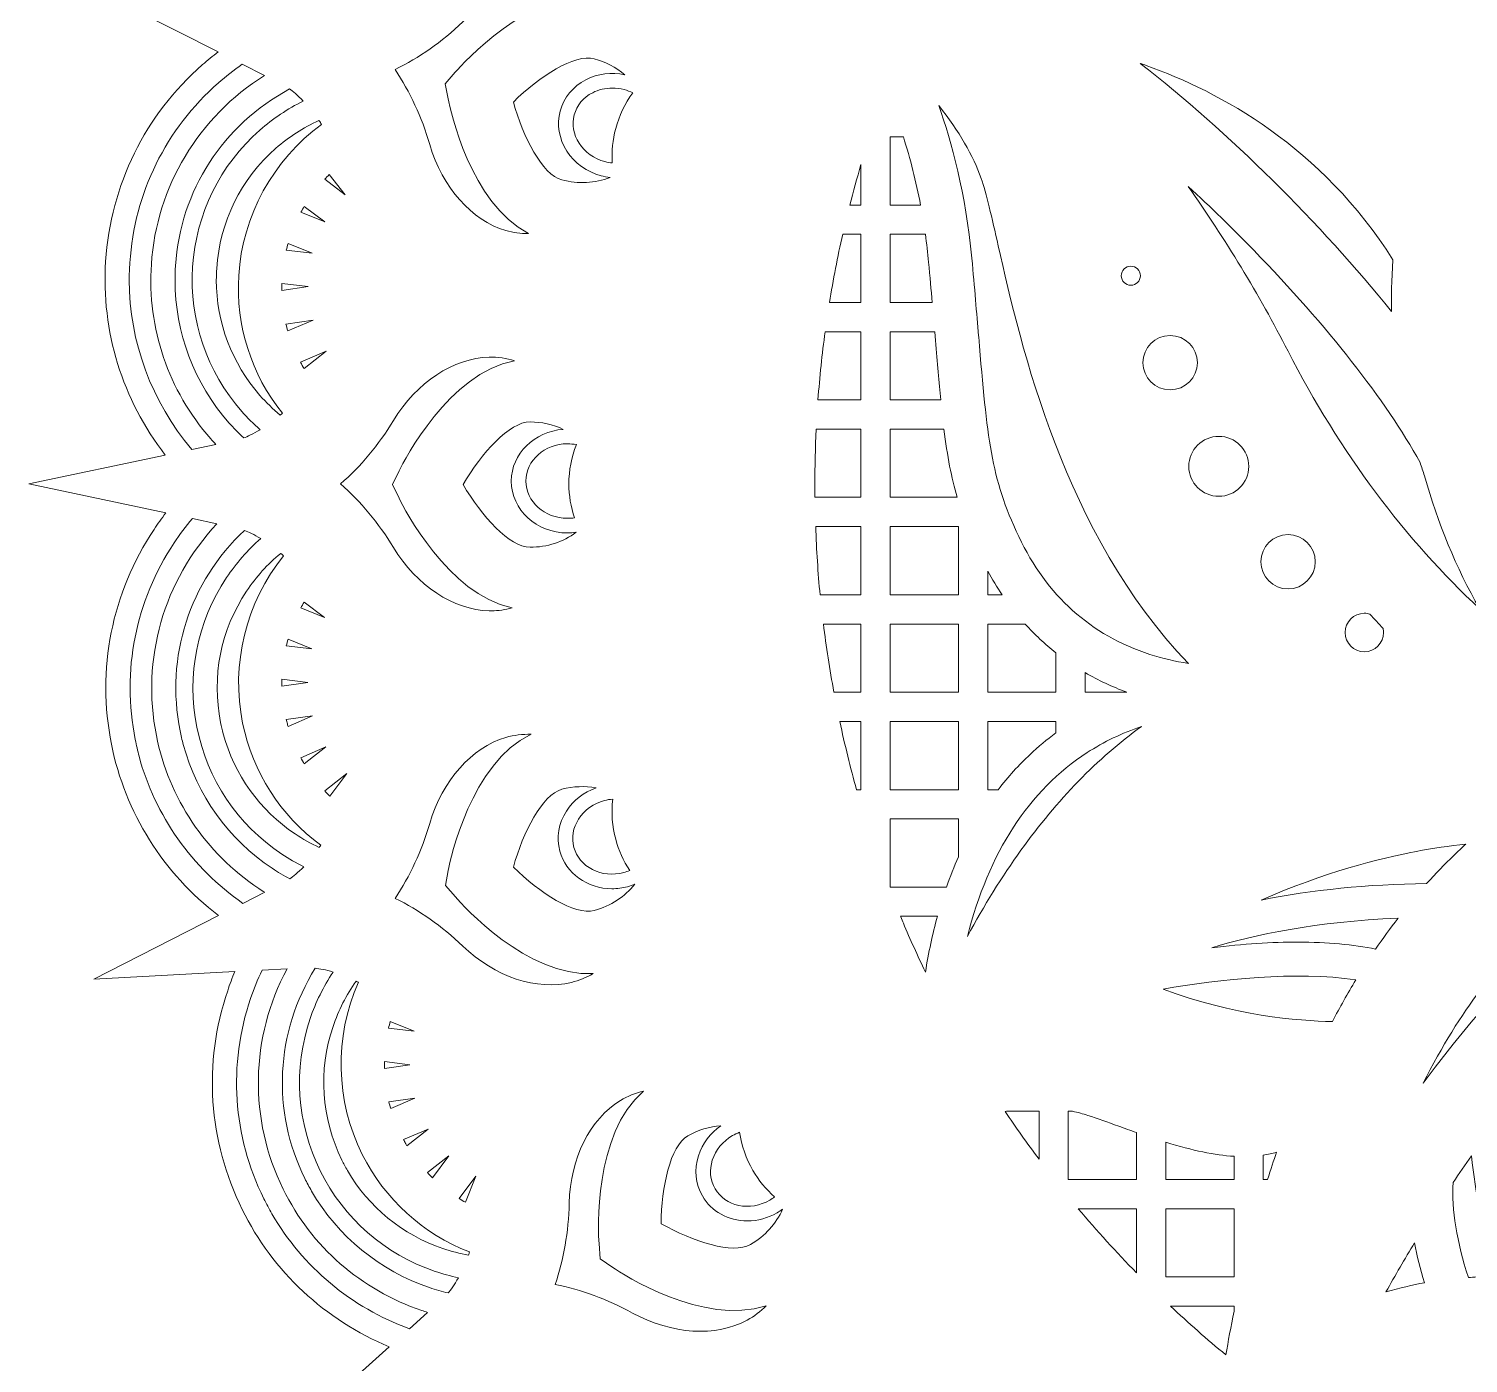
# Model space of a CAD drawing. Header units: millimetres. Extents: x 146 to 1170, y -927 to -143.
# Drawn here: x 579.5 to 722.9, y -823.7 to -690.8 of the extents above; entities that cross this region are included whole.
import ezdxf

# ---------------------------------------------------------------- set-up
doc = ezdxf.new("R2010")
doc.units = ezdxf.units.MM
doc.header["$MEASUREMENT"] = 0
doc.layers.add('Layer 1', color=7, linetype='Continuous')

msp = doc.modelspace()

# ---------------------------------------------------------------- linework, layer by layer
at = {"layer": 'Layer 1', "lineweight": 0}
for points in [[(672.11, -747.15), (665.31, -747.15), (665.31, -740.35), (672.11, -740.35), (672.11, -747.15)], [(665.31, -756.85), (665.31, -750.06), (672.11, -750.06), (672.11, -756.85), (665.31, -756.85)], [(672.11, -759.76), (672.11, -766.56), (665.31, -766.56), (665.31, -759.76), (672.11, -759.76)], [(699.54, -808.29), (699.54, -815.08), (692.74, -815.08), (692.74, -808.29), (699.54, -808.29)]]:
    msp.add_lwpolyline(points, dxfattribs=at)
for points, knots in [([(941.37, -778.97), (942.15, -778.41), (942.88, -777.83), (943.56, -777.23), (949.28, -772.21), (952.7, -765.25), (953.19, -757.65), (953.63, -750.92), (951.66, -744.26), (947.64, -738.84), (947.64, -738.84), (960.55, -736.11), (960.55, -736.11), (960.55, -736.11), (946.72, -733.18), (946.72, -733.18), (947.32, -732.45), (947.88, -731.7), (948.38, -730.95), (952.6, -724.62), (954.11, -717.01), (952.62, -709.54), (951.29, -702.91), (947.64, -696.97), (942.33, -692.77), (942.33, -692.77), (954.05, -686.81), (954.05, -686.81), (954.05, -686.81), (940.05, -687.55), (940.05, -687.55), (940.43, -686.7), (940.77, -685.84), (941.05, -685), (943.5, -677.79), (942.98, -670.05), (939.61, -663.22), (936.6, -657.13), (931.51, -652.33), (925.24, -649.66), (925.24, -649.66), (935.02, -640.86), (935.02, -640.86), (935.02, -640.86), (921.78, -645.18), (921.78, -645.18), (921.93, -644.27), (922.03, -643.37), (922.09, -642.51), (922.58, -634.91), (920.08, -627.57), (915.05, -621.85), (910.54, -616.72), (904.35, -613.39), (897.57, -612.45), (897.57, -612.45), (904.75, -601.41), (904.75, -601.41), (904.75, -601.41), (893.16, -608.95), (893.16, -608.95), (893.06, -608.06), (892.93, -607.2), (892.77, -606.38), (891.28, -598.91), (886.96, -592.47), (880.62, -588.24), (874.91, -584.43), (868.03, -582.82), (861.2, -583.7), (861.2, -583.7), (865.3, -571.13), (865.3, -571.13), (865.3, -571.13), (856.1, -581.36), (856.1, -581.36), (855.79, -580.56), (855.45, -579.79), (855.1, -579.07), (851.72, -572.24), (845.89, -567.13), (838.67, -564.69), (832.13, -562.47), (825.04, -562.72), (818.65, -565.36), (818.65, -565.36), (819.35, -552.1), (819.35, -552.1), (819.35, -552.1), (813.15, -564.31), (813.15, -564.31), (812.66, -563.64), (812.15, -563.01), (811.64, -562.43), (806.61, -556.71), (799.66, -553.29), (792.05, -552.8), (785.13, -552.35), (778.32, -554.44), (772.81, -558.68), (772.81, -558.68), (770.05, -545.61), (770.05, -545.61), (770.05, -545.61), (767.22, -558.97), (767.22, -558.97), (766.61, -558.48), (765.98, -558.03), (765.36, -557.61), (759.02, -553.39), (751.42, -551.88), (743.95, -553.37), (737.12, -554.74), (731.06, -558.54), (726.84, -564.1), (726.84, -564.1), (720.74, -552.1), (720.74, -552.1), (720.74, -552.1), (721.47, -565.72), (721.47, -565.72), (720.78, -565.43), (720.09, -565.17), (719.41, -564.94), (712.19, -562.5), (704.46, -563.01), (697.63, -566.39), (691.37, -569.48), (686.49, -574.74), (683.86, -581.22), (683.86, -581.22), (674.8, -571.14), (674.8, -571.14), (674.8, -571.14), (679.03, -584.12), (679.03, -584.12), (678.33, -584.02), (677.62, -583.95), (676.92, -583.9), (669.32, -583.41), (661.98, -585.91), (656.26, -590.94), (651, -595.56), (647.65, -601.91), (646.8, -608.86), (646.8, -608.86), (635.34, -601.41), (635.34, -601.41), (635.34, -601.41), (642.81, -612.89), (642.81, -612.89), (642.14, -612.98), (641.46, -613.09), (640.79, -613.22), (633.32, -614.71), (626.88, -619.03), (622.65, -625.37), (618.77, -631.18), (617.18, -638.19), (618.15, -645.12), (618.15, -645.12), (605.07, -640.86), (605.07, -640.86), (605.07, -640.86), (615.31, -650.06), (615.31, -650.06), (614.68, -650.32), (614.07, -650.6), (613.47, -650.89), (606.65, -654.27), (601.54, -660.1), (599.1, -667.32), (596.86, -673.93), (597.13, -681.1), (599.85, -687.54), (599.85, -687.54), (586.04, -686.81), (586.04, -686.81), (586.04, -686.81), (598.39, -693.08), (598.39, -693.08), (597.85, -693.49), (597.34, -693.91), (596.84, -694.35), (591.12, -699.38), (587.7, -706.33), (587.2, -713.94), (586.75, -720.89), (588.86, -727.72), (593.14, -733.23), (593.14, -733.23), (579.55, -736.11), (579.55, -736.11), (579.55, -736.11), (593.19, -739), (593.19, -739), (592.78, -739.53), (592.39, -740.08), (592.02, -740.63), (587.8, -746.97), (586.29, -754.57), (587.78, -762.04), (589.14, -768.85), (592.92, -774.89), (598.45, -779.1), (598.45, -779.1), (586.04, -785.42), (586.04, -785.42), (586.04, -785.42), (600.07, -784.67), (600.07, -784.67), (599.8, -785.3), (599.56, -785.94), (599.35, -786.58), (596.9, -793.8), (597.42, -801.53), (600.79, -808.36), (603.85, -814.55), (609.04, -819.39), (615.44, -822.04), (615.44, -822.04), (605.07, -831.36), (605.07, -831.36), (605.07, -831.36), (618.52, -826.98), (618.52, -826.98), (618.43, -827.68), (618.36, -828.38), (618.31, -829.07), (617.82, -836.67), (620.32, -844.01), (625.35, -849.73), (629.88, -854.89), (636.11, -858.22), (642.94, -859.15), (642.94, -859.15), (635.34, -870.81), (635.34, -870.81), (635.34, -870.81), (647.28, -863.05), (647.28, -863.05), (647.37, -863.78), (647.49, -864.5), (647.63, -865.2), (649.12, -872.67), (653.44, -879.12), (659.77, -883.34), (665.46, -887.13), (672.3, -888.75), (679.09, -887.9), (679.09, -887.9), (674.8, -901.09), (674.8, -901.09), (674.8, -901.09), (684.37, -890.43), (684.37, -890.43), (684.66, -891.16), (684.97, -891.85), (685.3, -892.52), (688.68, -899.35), (694.51, -904.45), (701.73, -906.89), (708.16, -909.07), (715.16, -908.87), (721.48, -906.33), (721.48, -906.33), (720.74, -920.12), (720.74, -920.12), (720.74, -920.12), (727.26, -907.3), (727.26, -907.3), (727.75, -907.95), (728.25, -908.58), (728.76, -909.15), (733.79, -914.87), (740.74, -918.3), (748.34, -918.79), (755.09, -919.22), (761.78, -917.24), (767.21, -913.19), (767.21, -913.19), (770.05, -926.61), (770.05, -926.61), (770.05, -926.61), (773.03, -912.5), (773.03, -912.5), (773.7, -913.03), (774.37, -913.52), (775.04, -913.97), (781.38, -918.19), (788.98, -919.7), (796.45, -918.21), (803.06, -916.89), (808.98, -913.26), (813.18, -907.97), (813.18, -907.97), (819.35, -920.12), (819.35, -920.12), (819.35, -920.12), (818.58, -905.7), (818.58, -905.7), (819.4, -906.06), (820.2, -906.38), (820.99, -906.64), (828.2, -909.09), (835.94, -908.57), (842.77, -905.2), (848.79, -902.22), (853.56, -897.2), (856.25, -891.02), (856.25, -891.02), (865.3, -901.09), (865.3, -901.09), (865.3, -901.09), (860.83, -887.38), (860.83, -887.38), (861.73, -887.52), (862.62, -887.62), (863.48, -887.68), (871.08, -888.17), (878.42, -885.67), (884.14, -880.64), (889.18, -876.22), (892.49, -870.14), (893.49, -863.49), (893.49, -863.49), (904.75, -870.81), (904.75, -870.81), (904.75, -870.81), (896.91, -858.76), (896.91, -858.76), (897.84, -858.67), (898.75, -858.53), (899.61, -858.36), (907.08, -856.87), (913.52, -852.55), (917.75, -846.22), (921.47, -840.63), (923.1, -833.91), (922.35, -827.23), (922.35, -827.23), (935.03, -831.36), (935.03, -831.36), (935.03, -831.36), (924.38, -821.79), (924.38, -821.79), (925.27, -821.46), (926.12, -821.09), (926.92, -820.69), (933.75, -817.31), (938.86, -811.48), (941.3, -804.26), (943.46, -797.9), (943.28, -790.97), (940.82, -784.71), (940.82, -784.71), (954.05, -785.42), (954.05, -785.42), (954.05, -785.42), (941.37, -778.97), (941.37, -778.97)], [0, 0, 0, 0, 1, 1, 1, 2, 2, 2, 3, 3, 3, 4, 4, 4, 5, 5, 5, 6, 6, 6, 7, 7, 7, 8, 8, 8, 9, 9, 9, 10, 10, 10, 11, 11, 11, 12, 12, 12, 13, 13, 13, 14, 14, 14, 15, 15, 15, 16, 16, 16, 17, 17, 17, 18, 18, 18, 19, 19, 19, 20, 20, 20, 21, 21, 21, 22, 22, 22, 23, 23, 23, 24, 24, 24, 25, 25, 25, 26, 26, 26, 27, 27, 27, 28, 28, 28, 29, 29, 29, 30, 30, 30, 31, 31, 31, 32, 32, 32, 33, 33, 33, 34, 34, 34, 35, 35, 35, 36, 36, 36, 37, 37, 37, 38, 38, 38, 39, 39, 39, 40, 40, 40, 41, 41, 41, 42, 42, 42, 43, 43, 43, 44, 44, 44, 45, 45, 45, 46, 46, 46, 47, 47, 47, 48, 48, 48, 49, 49, 49, 50, 50, 50, 51, 51, 51, 52, 52, 52, 53, 53, 53, 54, 54, 54, 55, 55, 55, 56, 56, 56, 57, 57, 57, 58, 58, 58, 59, 59, 59, 60, 60, 60, 61, 61, 61, 62, 62, 62, 63, 63, 63, 64, 64, 64, 65, 65, 65, 66, 66, 66, 67, 67, 67, 68, 68, 68, 69, 69, 69, 70, 70, 70, 71, 71, 71, 72, 72, 72, 73, 73, 73, 74, 74, 74, 75, 75, 75, 76, 76, 76, 77, 77, 77, 78, 78, 78, 79, 79, 79, 80, 80, 80, 81, 81, 81, 82, 82, 82, 83, 83, 83, 84, 84, 84, 85, 85, 85, 86, 86, 86, 87, 87, 87, 88, 88, 88, 89, 89, 89, 90, 90, 90, 91, 91, 91, 92, 92, 92, 93, 93, 93, 94, 94, 94, 95, 95, 95, 96, 96, 96, 97, 97, 97, 98, 98, 98, 99, 99, 99, 100, 100, 100, 101, 101, 101, 102, 102, 102, 103, 103, 103, 104, 104, 104, 105, 105, 105, 106, 106, 106, 107, 107, 107, 108, 108, 108, 109, 109, 109, 110, 110, 110, 111, 111, 111, 112, 112, 112, 113, 113, 113, 114, 114, 114, 115, 115, 115, 116, 116, 116, 117, 117, 117, 118, 118, 118, 119, 119, 119, 120, 120, 120, 120]), ([(633.58, -686.47), (634.42, -686.68), (635.22, -687.02), (635.97, -687.49), (629.31, -686.97), (622.77, -694.23), (622.01, -695.11), (622.01, -695.11), (621.01, -696.25), (621.01, -696.25), (621.01, -696.25), (621.3, -697.75), (621.3, -697.75), (621.52, -698.85), (623.5, -708.16), (629.31, -711.18), (629.31, -711.18), (629.28, -711.18), (629.28, -711.18), (628.52, -711.18), (627.77, -711.08), (627.04, -710.87), (623.63, -709.87), (620.73, -706.59), (619.47, -702.31), (618.66, -699.56), (617.5, -697.04), (616.02, -694.84), (618.41, -693.67), (620.67, -692.08), (622.75, -690.1), (625.98, -687.01), (630.13, -685.62), (633.58, -686.47)], [0, 0, 0, 0, 1, 1, 1, 2, 2, 2, 3, 3, 3, 4, 4, 4, 5, 5, 5, 6, 6, 6, 7, 7, 7, 8, 8, 8, 9, 9, 9, 10, 10, 10, 11, 11, 11, 11]), ([(635.02, -695.85), (633.73, -696.52), (632.82, -697.63), (632.46, -698.97), (632.1, -700.32), (632.33, -701.73), (633.12, -702.96), (633.89, -704.16), (635.1, -705.03), (636.53, -705.41), (636.82, -705.49), (637.12, -705.55), (637.42, -705.58), (635.94, -706.17), (634.25, -706.26), (632.62, -705.82), (630.64, -705.29), (628.78, -701.57), (627.79, -698.07), (630.39, -695.53), (633.87, -693.24), (635.85, -693.77), (636.98, -694.07), (638.02, -694.62), (638.88, -695.36), (637.55, -695.07), (636.19, -695.25), (635.02, -695.85)], [0, 0, 0, 0, 1, 1, 1, 2, 2, 2, 3, 3, 3, 4, 4, 4, 5, 5, 5, 6, 6, 6, 7, 7, 7, 8, 8, 8, 9, 9, 9, 9]), ([(589.55, -715.79), (589.55, -715.23), (589.57, -714.65), (589.61, -714.09), (590.06, -707.13), (593.19, -700.76), (598.43, -696.16), (599.15, -695.52), (599.95, -694.9), (600.8, -694.31), (600.8, -694.31), (603.01, -695.44), (603.01, -695.44), (596.45, -699.53), (592.25, -706.53), (591.75, -714.23), (591.33, -720.62), (593.43, -726.79), (597.66, -731.6), (597.82, -731.78), (597.99, -731.97), (598.18, -732.17), (598.18, -732.17), (595.79, -732.67), (595.79, -732.67), (591.77, -727.94), (589.55, -721.96), (589.55, -715.79)], [0, 0, 0, 0, 1, 1, 1, 2, 2, 2, 3, 3, 3, 4, 4, 4, 5, 5, 5, 6, 6, 6, 7, 7, 7, 8, 8, 8, 9, 9, 9, 9]), ([(690.2, -694.22), (690.4, -694.29), (690.6, -694.36), (690.8, -694.43), (698.1, -697.04), (708.27, -702.52), (715.36, -713.78), (715.24, -715.85), (715.19, -717.55), (715.22, -718.94), (708.19, -710.17), (698.97, -701.06), (690.2, -694.22)], [0, 0, 0, 0, 1, 1, 1, 2, 2, 2, 3, 3, 3, 4, 4, 4, 4]), ([(606.88, -697.98), (605.31, -698.75), (603.86, -699.72), (602.56, -700.86), (598.58, -704.36), (596.2, -709.2), (595.86, -714.5), (595.51, -719.79), (597.25, -724.9), (600.75, -728.88), (601.3, -729.51), (601.92, -730.12), (602.59, -730.71), (601.88, -731.14), (601.3, -731.39), (600.95, -731.53), (600.42, -731.03), (599.92, -730.52), (599.47, -730.01), (596.01, -726.07), (594.11, -721.03), (594.11, -715.81), (594.11, -715.34), (594.12, -714.86), (594.15, -714.39), (594.64, -706.9), (598.88, -700.33), (605.51, -696.77), (605.82, -696.99), (606.31, -697.39), (606.88, -697.98)], [0, 0, 0, 0, 1, 1, 1, 2, 2, 2, 3, 3, 3, 4, 4, 4, 5, 5, 5, 6, 6, 6, 7, 7, 7, 8, 8, 8, 9, 9, 9, 10, 10, 10, 10]), ([(637.98, -700.72), (637.68, -701.84), (637.57, -702.98), (637.64, -704.14), (637.38, -704.12), (637.14, -704.07), (636.91, -704.01), (635.82, -703.72), (634.91, -703.07), (634.34, -702.17), (633.78, -701.3), (633.61, -700.3), (633.86, -699.35), (634.12, -698.4), (634.76, -697.62), (635.69, -697.14), (636.28, -696.84), (636.95, -696.68), (637.64, -696.68), (638.03, -696.68), (638.44, -696.73), (638.83, -696.84), (639.13, -696.92), (639.42, -697.02), (639.69, -697.16), (638.9, -698.24), (638.33, -699.44), (637.98, -700.72)], [0, 0, 0, 0, 1, 1, 1, 2, 2, 2, 3, 3, 3, 4, 4, 4, 5, 5, 5, 6, 6, 6, 7, 7, 7, 8, 8, 8, 9, 9, 9, 9]), ([(695, -753.98), (693.69, -753.78), (692.4, -753.48), (691.17, -753.08), (685.28, -751.17), (680.89, -747.22), (678.11, -741.35), (675.3, -735.41), (674.98, -731.61), (674.12, -721.45), (674.12, -721.45), (674.11, -721.36), (674.11, -721.36), (673.92, -719.12), (673.71, -716.57), (673.44, -713.63), (672.84, -707.2), (671.41, -701.99), (670.15, -698.43), (672.16, -700.98), (673.58, -703.42), (674.37, -705.68), (674.87, -707.13), (675.43, -709.57), (676.07, -712.39), (678.35, -722.43), (682.56, -741), (695, -753.98)], [0, 0, 0, 0, 1, 1, 1, 2, 2, 2, 3, 3, 3, 4, 4, 4, 5, 5, 5, 6, 6, 6, 7, 7, 7, 8, 8, 8, 9, 9, 9, 9]), ([(600.45, -715.36), (600.15, -720.33), (601.69, -725.19), (604.8, -729.07), (604.73, -729.13), (604.66, -729.19), (604.59, -729.25), (603.86, -728.65), (603.18, -727.99), (602.56, -727.29), (599.76, -724.1), (598.22, -720.02), (598.22, -715.8), (598.22, -715.42), (598.24, -715.04), (598.26, -714.65), (598.56, -710), (600.65, -705.75), (604.15, -702.67), (605.43, -701.55), (606.88, -700.62), (608.44, -699.9), (608.54, -700.04), (608.62, -700.17), (608.7, -700.3), (603.88, -703.82), (600.8, -709.43), (600.45, -715.36)], [0, 0, 0, 0, 1, 1, 1, 2, 2, 2, 3, 3, 3, 4, 4, 4, 5, 5, 5, 6, 6, 6, 7, 7, 7, 8, 8, 8, 9, 9, 9, 9]), ([(665.31, -708.33), (665.31, -708.33), (665.31, -701.54), (665.31, -701.54), (665.31, -701.54), (666.62, -701.54), (666.62, -701.54), (667.31, -703.72), (667.89, -706), (668.33, -708.33), (668.33, -708.33), (665.31, -708.33), (665.31, -708.33)], [0, 0, 0, 0, 1, 1, 1, 2, 2, 2, 3, 3, 3, 4, 4, 4, 4]), ([(661.29, -708.33), (661.63, -707.01), (662, -705.65), (662.4, -704.29), (662.4, -704.29), (662.4, -708.33), (662.4, -708.33), (662.4, -708.33), (661.29, -708.33), (661.29, -708.33)], [0, 0, 0, 0, 1, 1, 1, 2, 2, 2, 3, 3, 3, 3]), ([(609.01, -705.77), (609.16, -705.61), (609.31, -705.45), (609.47, -705.3), (609.47, -705.3), (611.05, -707.3), (611.05, -707.3), (611.05, -707.3), (609.01, -705.77), (609.01, -705.77)], [0, 0, 0, 0, 1, 1, 1, 2, 2, 2, 3, 3, 3, 3]), ([(724, -748.54), (716.65, -741.75), (710.07, -732.92), (704.92, -722.88), (702.05, -717.29), (698.64, -711.67), (694.99, -706.49), (697.2, -708.52), (699.38, -710.65), (701.5, -712.83), (708.88, -720.43), (714.61, -727.73), (718.06, -733.96), (718.21, -734.41), (718.36, -734.86), (718.51, -735.3), (719.81, -740.01), (721.65, -744.46), (724, -748.54)], [0, 0, 0, 0, 1, 1, 1, 2, 2, 2, 3, 3, 3, 4, 4, 4, 5, 5, 5, 6, 6, 6, 6]), ([(606.64, -709.04), (606.75, -708.84), (606.86, -708.65), (606.98, -708.46), (606.98, -708.46), (609.03, -710), (609.03, -710), (609.03, -710), (606.64, -709.04), (606.64, -709.04)], [0, 0, 0, 0, 1, 1, 1, 2, 2, 2, 3, 3, 3, 3]), ([(607.77, -713.12), (607.77, -713.12), (605.18, -712.81), (605.18, -712.81), (605.24, -712.59), (605.3, -712.37), (605.36, -712.15), (605.36, -712.15), (607.77, -713.12), (607.77, -713.12)], [0, 0, 0, 0, 1, 1, 1, 2, 2, 2, 3, 3, 3, 3]), ([(659.26, -718.04), (659.63, -715.78), (660.07, -713.5), (660.58, -711.24), (660.58, -711.24), (662.4, -711.24), (662.4, -711.24), (662.4, -711.24), (662.4, -718.04), (662.4, -718.04), (662.4, -718.04), (659.26, -718.04), (659.26, -718.04)], [0, 0, 0, 0, 1, 1, 1, 2, 2, 2, 3, 3, 3, 4, 4, 4, 4]), ([(668.81, -711.24), (668.94, -712.17), (669.05, -713.1), (669.13, -714.03), (669.27, -715.46), (669.38, -716.79), (669.49, -718.04), (669.49, -718.04), (665.31, -718.04), (665.31, -718.04), (665.31, -718.04), (665.31, -711.24), (665.31, -711.24), (665.31, -711.24), (668.81, -711.24), (668.81, -711.24)], [0, 0, 0, 0, 1, 1, 1, 2, 2, 2, 3, 3, 3, 4, 4, 4, 5, 5, 5, 5]), ([(690.22, -715.37), (690.22, -715.89), (689.8, -716.32), (689.27, -716.32), (688.74, -716.32), (688.32, -715.89), (688.32, -715.37), (688.32, -714.84), (688.74, -714.42), (689.27, -714.42), (689.8, -714.42), (690.22, -714.84), (690.22, -715.37)], [0, 0, 0, 0, 1, 1, 1, 2, 2, 2, 3, 3, 3, 4, 4, 4, 4]), ([(604.73, -716.84), (604.73, -716.75), (604.73, -716.66), (604.73, -716.57), (604.73, -716.43), (604.73, -716.28), (604.74, -716.14), (604.74, -716.14), (607.37, -716.46), (607.37, -716.46), (607.37, -716.46), (604.73, -716.84), (604.73, -716.84)], [0, 0, 0, 0, 1, 1, 1, 2, 2, 2, 3, 3, 3, 4, 4, 4, 4]), ([(607.85, -719.79), (607.85, -719.79), (605.33, -720.87), (605.33, -720.87), (605.27, -720.64), (605.21, -720.41), (605.15, -720.18), (605.15, -720.18), (607.85, -719.79), (607.85, -719.79)], [0, 0, 0, 0, 1, 1, 1, 2, 2, 2, 3, 3, 3, 3]), ([(658.12, -727.74), (658.29, -725.45), (658.53, -723.16), (658.83, -720.95), (658.83, -720.95), (662.4, -720.95), (662.4, -720.95), (662.4, -720.95), (662.4, -727.74), (662.4, -727.74), (662.4, -727.74), (658.12, -727.74), (658.12, -727.74)], [0, 0, 0, 0, 1, 1, 1, 2, 2, 2, 3, 3, 3, 4, 4, 4, 4]), ([(665.31, -727.74), (665.31, -727.74), (665.31, -720.95), (665.31, -720.95), (665.31, -720.95), (669.74, -720.95), (669.74, -720.95), (669.74, -720.95), (669.82, -721.81), (669.82, -721.81), (670.01, -724.05), (670.17, -725.99), (670.34, -727.74), (670.34, -727.74), (665.31, -727.74), (665.31, -727.74)], [0, 0, 0, 0, 1, 1, 1, 2, 2, 2, 3, 3, 3, 4, 4, 4, 5, 5, 5, 5]), ([(693.18, -721.32), (694.67, -721.32), (695.89, -722.54), (695.89, -724.03), (695.89, -725.52), (694.67, -726.74), (693.18, -726.74), (691.69, -726.74), (690.47, -725.52), (690.47, -724.03), (690.47, -722.54), (691.69, -721.32), (693.18, -721.32)], [0, 0, 0, 0, 1, 1, 1, 2, 2, 2, 3, 3, 3, 4, 4, 4, 4]), ([(606.96, -724.62), (606.83, -724.41), (606.71, -724.2), (606.6, -723.98), (606.6, -723.98), (609.17, -722.89), (609.17, -722.89), (609.17, -722.89), (606.96, -724.62), (606.96, -724.62)], [0, 0, 0, 0, 1, 1, 1, 2, 2, 2, 3, 3, 3, 3]), ([(610.59, -736.11), (612.59, -734.37), (614.36, -732.24), (615.85, -729.79), (618.18, -725.98), (621.83, -723.56), (625.38, -723.48), (626.24, -723.47), (627.09, -723.58), (627.92, -723.84), (621.37, -725.06), (616.93, -733.77), (616.43, -734.8), (616.43, -734.8), (615.76, -736.17), (615.76, -736.17), (615.76, -736.17), (616.43, -737.54), (616.43, -737.54), (616.92, -738.56), (621.25, -747.06), (627.67, -748.46), (626.98, -748.64), (626.29, -748.74), (625.61, -748.74), (625.57, -748.74), (625.52, -748.74), (625.48, -748.74), (625.48, -748.74), (625.38, -748.74), (625.38, -748.74), (621.83, -748.66), (618.18, -746.25), (615.85, -742.44), (614.36, -739.98), (612.59, -737.86), (610.59, -736.11)], [0, 0, 0, 0, 1, 1, 1, 2, 2, 2, 3, 3, 3, 4, 4, 4, 5, 5, 5, 6, 6, 6, 7, 7, 7, 8, 8, 8, 9, 9, 9, 10, 10, 10, 11, 11, 11, 12, 12, 12, 12]), ([(622.78, -736.17), (624.63, -733.05), (627.39, -729.93), (629.45, -729.93), (630.61, -729.93), (631.74, -730.19), (632.76, -730.67), (629.87, -730.87), (627.59, -733.1), (627.59, -735.82), (627.59, -738.67), (630.1, -740.99), (633.18, -740.99), (633.47, -740.99), (633.75, -740.97), (634.04, -740.92), (632.76, -741.89), (631.15, -742.41), (629.45, -742.41), (627.4, -742.41), (624.64, -739.3), (622.78, -736.17)], [0, 0, 0, 0, 1, 1, 1, 2, 2, 2, 3, 3, 3, 4, 4, 4, 5, 5, 5, 6, 6, 6, 7, 7, 7, 7]), ([(657.82, -737.44), (657.82, -737.44), (657.82, -737.21), (657.82, -737.21), (657.81, -736.87), (657.81, -736.52), (657.81, -736.17), (657.81, -734.4), (657.85, -732.54), (657.94, -730.65), (657.94, -730.65), (662.4, -730.65), (662.4, -730.65), (662.4, -730.65), (662.4, -737.44), (662.4, -737.44), (662.4, -737.44), (657.82, -737.44), (657.82, -737.44)], [0, 0, 0, 0, 1, 1, 1, 2, 2, 2, 3, 3, 3, 4, 4, 4, 5, 5, 5, 6, 6, 6, 6]), ([(665.31, -737.44), (665.31, -737.44), (665.31, -730.65), (665.31, -730.65), (665.31, -730.65), (670.66, -730.65), (670.66, -730.65), (671, -733.4), (671.4, -735.47), (671.98, -737.44), (671.98, -737.44), (665.31, -737.44), (665.31, -737.44)], [0, 0, 0, 0, 1, 1, 1, 2, 2, 2, 3, 3, 3, 4, 4, 4, 4]), ([(633.87, -739.48), (633.64, -739.52), (633.41, -739.53), (633.18, -739.53), (630.9, -739.53), (629.04, -737.87), (629.04, -735.82), (629.04, -733.77), (630.9, -732.11), (633.18, -732.11), (633.48, -732.11), (633.77, -732.14), (634.07, -732.19), (633.57, -733.46), (633.32, -734.77), (633.32, -736.11), (633.32, -737.25), (633.51, -738.39), (633.87, -739.48)], [0, 0, 0, 0, 1, 1, 1, 2, 2, 2, 3, 3, 3, 4, 4, 4, 5, 5, 5, 6, 6, 6, 6]), ([(698.03, -731.37), (699.67, -731.37), (701.01, -732.71), (701.01, -734.36), (701.01, -736), (699.67, -737.34), (698.03, -737.34), (696.38, -737.34), (695.04, -736), (695.04, -734.36), (695.04, -732.71), (696.38, -731.37), (698.03, -731.37)], [0, 0, 0, 0, 1, 1, 1, 2, 2, 2, 3, 3, 3, 4, 4, 4, 4]), ([(590.53, -763.23), (590.39, -762.68), (590.25, -762.12), (590.15, -761.57), (588.78, -754.73), (590.16, -747.77), (594.03, -741.96), (594.56, -741.16), (595.17, -740.35), (595.84, -739.56), (595.84, -739.56), (598.27, -740.08), (598.27, -740.08), (592.98, -745.73), (590.73, -753.58), (592.25, -761.15), (593.5, -767.43), (597.13, -772.84), (602.45, -776.4), (602.65, -776.53), (602.85, -776.66), (603.04, -776.77), (603.04, -776.77), (600.87, -777.88), (600.87, -777.88), (595.79, -774.35), (592.12, -769.16), (590.53, -763.23)], [0, 0, 0, 0, 1, 1, 1, 2, 2, 2, 3, 3, 3, 4, 4, 4, 5, 5, 5, 6, 6, 6, 7, 7, 7, 8, 8, 8, 9, 9, 9, 9]), ([(601.02, -740.73), (601.42, -740.89), (601.97, -741.15), (602.64, -741.55), (601.34, -742.7), (600.19, -744.01), (599.24, -745.44), (596.29, -749.85), (595.25, -755.14), (596.28, -760.34), (597.32, -765.55), (600.33, -770.03), (604.74, -772.97), (605.43, -773.43), (606.16, -773.86), (606.93, -774.23), (606.35, -774.83), (605.85, -775.22), (605.55, -775.44), (604.93, -775.11), (604.34, -774.76), (603.79, -774.39), (599.43, -771.48), (596.28, -767.11), (594.93, -762.06), (594.81, -761.61), (594.7, -761.14), (594.61, -760.68), (593.14, -753.33), (595.54, -745.88), (601.02, -740.73)], [0, 0, 0, 0, 1, 1, 1, 2, 2, 2, 3, 3, 3, 4, 4, 4, 5, 5, 5, 6, 6, 6, 7, 7, 7, 8, 8, 8, 9, 9, 9, 10, 10, 10, 10]), ([(658.33, -747.15), (658.12, -744.97), (657.97, -742.69), (657.89, -740.35), (657.89, -740.35), (662.4, -740.35), (662.4, -740.35), (662.4, -740.35), (662.4, -747.15), (662.4, -747.15), (662.4, -747.15), (658.33, -747.15), (658.33, -747.15)], [0, 0, 0, 0, 1, 1, 1, 2, 2, 2, 3, 3, 3, 4, 4, 4, 4]), ([(707.63, -743.86), (707.63, -745.35), (706.42, -746.57), (704.93, -746.57), (703.43, -746.57), (702.22, -745.35), (702.22, -743.86), (702.22, -742.37), (703.43, -741.15), (704.93, -741.15), (706.42, -741.15), (707.63, -742.37), (707.63, -743.86)], [0, 0, 0, 0, 1, 1, 1, 2, 2, 2, 3, 3, 3, 4, 4, 4, 4]), ([(606.07, -770.97), (602.55, -768.61), (600, -765.07), (598.91, -760.99), (598.81, -760.62), (598.72, -760.25), (598.65, -759.87), (597.73, -755.3), (598.65, -750.65), (601.24, -746.78), (602.18, -745.37), (603.32, -744.1), (604.63, -743.02), (604.73, -743.09), (604.82, -743.18), (604.91, -743.26), (601.16, -747.9), (599.64, -754.11), (600.84, -759.93), (601.84, -764.83), (604.6, -769.13), (608.62, -772.08), (608.57, -772.15), (608.52, -772.23), (608.47, -772.3), (607.63, -771.92), (606.83, -771.47), (606.07, -770.97)], [0, 0, 0, 0, 1, 1, 1, 2, 2, 2, 3, 3, 3, 4, 4, 4, 5, 5, 5, 6, 6, 6, 7, 7, 7, 8, 8, 8, 9, 9, 9, 9]), ([(675.02, -747.15), (675.02, -747.15), (675.02, -744.79), (675.02, -744.79), (675.47, -745.61), (675.95, -746.4), (676.46, -747.15), (676.46, -747.15), (675.02, -747.15), (675.02, -747.15)], [0, 0, 0, 0, 1, 1, 1, 2, 2, 2, 3, 3, 3, 3]), ([(606.63, -748.46), (606.73, -748.26), (606.84, -748.07), (606.95, -747.87), (606.95, -747.87), (608.99, -749.41), (608.99, -749.41), (608.99, -749.41), (606.63, -748.46), (606.63, -748.46)], [0, 0, 0, 0, 1, 1, 1, 2, 2, 2, 3, 3, 3, 3]), ([(714.43, -750.9), (714.43, -751.96), (713.57, -752.82), (712.51, -752.82), (711.46, -752.82), (710.6, -751.96), (710.6, -750.9), (710.6, -749.85), (711.46, -748.99), (712.51, -748.99), (712.7, -748.99), (712.88, -749.01), (713.05, -749.07), (713.49, -749.55), (713.94, -750.03), (714.38, -750.5), (714.41, -750.63), (714.43, -750.77), (714.43, -750.9)], [0, 0, 0, 0, 1, 1, 1, 2, 2, 2, 3, 3, 3, 4, 4, 4, 5, 5, 5, 6, 6, 6, 6]), ([(659.71, -756.85), (659.28, -754.58), (658.93, -752.29), (658.66, -750.06), (658.66, -750.06), (662.4, -750.06), (662.4, -750.06), (662.4, -750.06), (662.4, -756.85), (662.4, -756.85), (662.4, -756.85), (659.71, -756.85), (659.71, -756.85)], [0, 0, 0, 0, 1, 1, 1, 2, 2, 2, 3, 3, 3, 4, 4, 4, 4]), ([(678.75, -750.06), (679.69, -751.1), (680.72, -752.06), (681.81, -752.92), (681.81, -752.92), (681.81, -756.85), (681.81, -756.85), (681.81, -756.85), (675.02, -756.85), (675.02, -756.85), (675.02, -756.85), (675.02, -750.06), (675.02, -750.06), (675.02, -750.06), (678.75, -750.06), (678.75, -750.06)], [0, 0, 0, 0, 1, 1, 1, 2, 2, 2, 3, 3, 3, 4, 4, 4, 5, 5, 5, 5]), ([(605.36, -751.57), (605.36, -751.57), (607.74, -752.53), (607.74, -752.53), (607.74, -752.53), (605.18, -752.22), (605.18, -752.22), (605.24, -752), (605.29, -751.79), (605.36, -751.57)], [0, 0, 0, 0, 1, 1, 1, 2, 2, 2, 3, 3, 3, 3]), ([(684.72, -756.85), (684.72, -756.85), (684.72, -754.9), (684.72, -754.9), (686.04, -755.67), (687.42, -756.32), (688.86, -756.85), (688.86, -756.85), (684.72, -756.85), (684.72, -756.85)], [0, 0, 0, 0, 1, 1, 1, 2, 2, 2, 3, 3, 3, 3]), ([(607.33, -755.87), (607.33, -755.87), (604.75, -756.24), (604.75, -756.24), (604.75, -756.01), (604.75, -755.78), (604.75, -755.56), (604.75, -755.56), (607.33, -755.87), (607.33, -755.87)], [0, 0, 0, 0, 1, 1, 1, 2, 2, 2, 3, 3, 3, 3]), ([(607.81, -759.2), (607.81, -759.2), (605.36, -760.25), (605.36, -760.25), (605.33, -760.16), (605.31, -760.07), (605.29, -759.99), (605.25, -759.85), (605.22, -759.71), (605.18, -759.58), (605.18, -759.58), (607.81, -759.2), (607.81, -759.2)], [0, 0, 0, 0, 1, 1, 1, 2, 2, 2, 3, 3, 3, 4, 4, 4, 4]), ([(662.4, -759.76), (662.4, -759.76), (662.4, -766.56), (662.4, -766.56), (662.4, -766.56), (661.96, -766.56), (661.96, -766.56), (661.35, -764.38), (660.79, -762.09), (660.29, -759.76), (660.29, -759.76), (662.4, -759.76), (662.4, -759.76)], [0, 0, 0, 0, 1, 1, 1, 2, 2, 2, 3, 3, 3, 4, 4, 4, 4]), ([(678.33, -772.59), (676.44, -775.22), (674.65, -778.1), (673, -781.17), (675.08, -772.88), (679.17, -766.58), (684.91, -762.87), (686.59, -761.79), (688.4, -760.91), (690.32, -760.27), (685.96, -763.42), (681.94, -767.55), (678.33, -772.59)], [0, 0, 0, 0, 1, 1, 1, 2, 2, 2, 3, 3, 3, 4, 4, 4, 4]), ([(681.81, -759.76), (681.81, -759.76), (681.81, -760.91), (681.81, -760.91), (680.92, -761.57), (680.05, -762.28), (679.24, -763.04), (678.12, -764.09), (677.05, -765.27), (676.06, -766.56), (676.06, -766.56), (675.02, -766.56), (675.02, -766.56), (675.02, -766.56), (675.02, -759.76), (675.02, -759.76), (675.02, -759.76), (681.81, -759.76), (681.81, -759.76)], [0, 0, 0, 0, 1, 1, 1, 2, 2, 2, 3, 3, 3, 4, 4, 4, 5, 5, 5, 6, 6, 6, 6]), ([(606.98, -763.99), (606.86, -763.78), (606.74, -763.58), (606.63, -763.37), (606.63, -763.37), (609.13, -762.3), (609.13, -762.3), (609.13, -762.3), (606.98, -763.99), (606.98, -763.99)], [0, 0, 0, 0, 1, 1, 1, 2, 2, 2, 3, 3, 3, 3]), ([(622.75, -782.13), (620.67, -780.14), (618.41, -778.55), (616.02, -777.38), (617.5, -775.18), (618.66, -772.67), (619.47, -769.91), (620.73, -765.63), (623.63, -762.35), (627.04, -761.36), (627.86, -761.12), (628.7, -761.02), (629.56, -761.04), (623.55, -763.93), (621.53, -773.47), (621.31, -774.6), (621.31, -774.6), (621.02, -776.09), (621.02, -776.09), (621.02, -776.09), (622.02, -777.24), (622.02, -777.24), (622.76, -778.1), (629.17, -785.22), (635.73, -784.87), (635.06, -785.27), (634.33, -785.57), (633.58, -785.75), (630.13, -786.6), (625.97, -785.21), (622.75, -782.13)], [0, 0, 0, 0, 1, 1, 1, 2, 2, 2, 3, 3, 3, 4, 4, 4, 5, 5, 5, 6, 6, 6, 7, 7, 7, 8, 8, 8, 9, 9, 9, 10, 10, 10, 10]), ([(611.21, -764.94), (611.21, -764.94), (609.52, -767.19), (609.52, -767.19), (609.35, -767.02), (609.18, -766.85), (609.01, -766.67), (609.01, -766.67), (611.21, -764.94), (611.21, -764.94)], [0, 0, 0, 0, 1, 1, 1, 2, 2, 2, 3, 3, 3, 3]), ([(632.62, -766.52), (633.75, -766.22), (634.91, -766.17), (636.03, -766.38), (634.79, -766.81), (633.76, -767.62), (633.07, -768.69), (632.29, -769.91), (632.05, -771.33), (632.41, -772.67), (633.01, -774.88), (635.14, -776.42), (637.6, -776.42), (638.12, -776.42), (638.65, -776.35), (639.16, -776.22), (639.4, -776.15), (639.65, -776.07), (639.89, -775.96), (638.9, -777.22), (637.49, -778.14), (635.85, -778.58), (633.87, -779.11), (630.4, -776.82), (627.79, -774.28), (628.78, -770.78), (630.64, -767.06), (632.62, -766.52)], [0, 0, 0, 0, 1, 1, 1, 2, 2, 2, 3, 3, 3, 4, 4, 4, 5, 5, 5, 6, 6, 6, 7, 7, 7, 8, 8, 8, 9, 9, 9, 9]), ([(637.98, -771.5), (638.28, -772.6), (638.75, -773.64), (639.38, -774.61), (639.18, -774.69), (638.98, -774.76), (638.78, -774.81), (637.71, -775.1), (636.6, -774.99), (635.66, -774.51), (634.73, -774.04), (634.07, -773.25), (633.82, -772.3), (633.56, -771.35), (633.73, -770.35), (634.29, -769.48), (634.87, -768.58), (635.78, -767.93), (636.86, -767.64), (637.13, -767.57), (637.4, -767.52), (637.68, -767.5), (637.53, -768.85), (637.63, -770.19), (637.98, -771.5)], [0, 0, 0, 0, 1, 1, 1, 2, 2, 2, 3, 3, 3, 4, 4, 4, 5, 5, 5, 6, 6, 6, 7, 7, 7, 8, 8, 8, 8]), ([(672.11, -769.47), (672.11, -769.47), (672.11, -773.25), (672.11, -773.25), (671.68, -774.21), (671.28, -775.23), (670.92, -776.26), (670.92, -776.26), (665.31, -776.26), (665.31, -776.26), (665.31, -776.26), (665.31, -769.47), (665.31, -769.47), (665.31, -769.47), (672.11, -769.47), (672.11, -769.47)], [0, 0, 0, 0, 1, 1, 1, 2, 2, 2, 3, 3, 3, 4, 4, 4, 5, 5, 5, 5]), ([(702.23, -777.56), (708.57, -774.77), (714.06, -773.39), (717.68, -772.71), (719.33, -772.4), (720.99, -772.15), (722.62, -771.98), (722.22, -772.35), (721.81, -772.73), (721.42, -773.11), (720.52, -773.97), (719.61, -774.92), (718.72, -775.91), (712.82, -775.98), (707.29, -776.53), (702.23, -777.56)], [0, 0, 0, 0, 1, 1, 1, 2, 2, 2, 3, 3, 3, 4, 4, 4, 5, 5, 5, 5]), ([(738.32, -775.03), (731.37, -780.32), (724.67, -787.29), (718.37, -795.78), (722.14, -788.33), (726.14, -783.61), (728.95, -780.89), (733.88, -776.12), (738.46, -774.14), (740.5, -773.43), (739.77, -773.95), (739.04, -774.48), (738.32, -775.03)], [0, 0, 0, 0, 1, 1, 1, 2, 2, 2, 3, 3, 3, 4, 4, 4, 4]), ([(670.01, -779.17), (669.53, -780.94), (669.13, -782.8), (668.82, -784.72), (668.04, -783.09), (667.3, -781.46), (666.62, -779.86), (666.53, -779.65), (666.45, -779.44), (666.36, -779.23), (666.36, -779.23), (666.34, -779.17), (666.34, -779.17), (666.34, -779.17), (670.01, -779.17), (670.01, -779.17)], [0, 0, 0, 0, 1, 1, 1, 2, 2, 2, 3, 3, 3, 4, 4, 4, 5, 5, 5, 5]), ([(705.93, -781.74), (703.32, -781.74), (700.45, -781.92), (697.33, -782.3), (701.56, -781.01), (707.74, -779.7), (715.87, -779.36), (715.1, -780.36), (714.35, -781.39), (713.64, -782.44), (711.42, -781.97), (708.84, -781.74), (705.93, -781.74)], [0, 0, 0, 0, 1, 1, 1, 2, 2, 2, 3, 3, 3, 4, 4, 4, 4]), ([(617.44, -820.24), (611.66, -818.14), (606.81, -814.08), (603.76, -808.8), (603.47, -808.31), (603.2, -807.8), (602.95, -807.29), (599.86, -801.04), (599.39, -793.96), (601.63, -787.35), (601.94, -786.42), (602.33, -785.47), (602.78, -784.53), (602.78, -784.53), (605.26, -784.39), (605.26, -784.39), (601.6, -791.23), (601.44, -799.4), (604.87, -806.34), (607.71, -812.08), (612.61, -816.38), (618.68, -818.43), (618.86, -818.49), (619.05, -818.55), (619.25, -818.61), (619.25, -818.61), (617.44, -820.24), (617.44, -820.24)], [0, 0, 0, 0, 1, 1, 1, 2, 2, 2, 3, 3, 3, 4, 4, 4, 5, 5, 5, 6, 6, 6, 7, 7, 7, 8, 8, 8, 9, 9, 9, 9]), ([(607.7, -806.53), (607.47, -806.12), (607.24, -805.7), (607.03, -805.28), (603.71, -798.55), (604.1, -790.73), (608.07, -784.33), (608.5, -784.39), (609.11, -784.5), (609.84, -784.72), (608.88, -786.17), (608.11, -787.73), (607.56, -789.36), (605.86, -794.38), (606.22, -799.77), (608.57, -804.52), (610.92, -809.27), (614.98, -812.83), (620, -814.53), (620.75, -814.78), (621.54, -815), (622.33, -815.16), (621.92, -815.88), (621.55, -816.39), (621.31, -816.68), (620.68, -816.53), (620.06, -816.35), (619.45, -816.15), (614.49, -814.47), (610.31, -811.05), (607.7, -806.53)], [0, 0, 0, 0, 1, 1, 1, 2, 2, 2, 3, 3, 3, 4, 4, 4, 5, 5, 5, 6, 6, 6, 7, 7, 7, 8, 8, 8, 9, 9, 9, 10, 10, 10, 10]), ([(692.48, -786.42), (698.12, -785.45), (705.71, -784.59), (711.67, -785.51), (710.86, -786.85), (710.07, -788.24), (709.33, -789.65), (705.94, -789.59), (699.48, -789.07), (692.48, -786.42)], [0, 0, 0, 0, 1, 1, 1, 2, 2, 2, 3, 3, 3, 3]), ([(612.14, -785.63), (612.21, -785.67), (612.29, -785.71), (612.36, -785.74), (609.95, -791.19), (610.09, -797.58), (612.75, -802.88), (614.99, -807.36), (618.78, -810.8), (623.43, -812.6), (623.39, -812.7), (623.36, -812.8), (623.33, -812.9), (622.46, -812.75), (621.6, -812.53), (620.77, -812.25), (616.75, -810.89), (613.38, -808.12), (611.27, -804.47), (611.08, -804.14), (610.89, -803.79), (610.73, -803.45), (608.66, -799.28), (608.35, -794.54), (609.84, -790.13), (610.38, -788.53), (611.15, -787.02), (612.14, -785.63)], [0, 0, 0, 0, 1, 1, 1, 2, 2, 2, 3, 3, 3, 4, 4, 4, 5, 5, 5, 6, 6, 6, 7, 7, 7, 8, 8, 8, 9, 9, 9, 9]), ([(615.37, -790.3), (615.42, -790.08), (615.48, -789.87), (615.54, -789.65), (615.54, -789.65), (617.9, -790.6), (617.9, -790.6), (617.9, -790.6), (615.37, -790.3), (615.37, -790.3)], [0, 0, 0, 0, 1, 1, 1, 2, 2, 2, 3, 3, 3, 3]), ([(614.95, -794.31), (614.95, -794.09), (614.95, -793.86), (614.95, -793.64), (614.95, -793.64), (617.5, -793.95), (617.5, -793.95), (617.5, -793.95), (614.95, -794.31), (614.95, -794.31)], [0, 0, 0, 0, 1, 1, 1, 2, 2, 2, 3, 3, 3, 3]), ([(639.67, -818.68), (637.16, -817.31), (634.56, -816.35), (631.95, -815.84), (632.81, -813.33), (633.28, -810.6), (633.35, -807.73), (633.46, -803.27), (635.41, -799.35), (638.45, -797.51), (639.16, -797.08), (639.93, -796.76), (640.75, -796.57), (635.74, -800.91), (636.24, -810.63), (636.32, -811.77), (636.32, -811.77), (636.43, -813.29), (636.43, -813.29), (636.43, -813.29), (637.69, -814.14), (637.69, -814.14), (638.63, -814.78), (646.7, -820.01), (652.96, -817.95), (652.4, -818.52), (651.77, -819), (651.08, -819.38), (647.96, -821.09), (643.59, -820.82), (639.67, -818.68)], [0, 0, 0, 0, 1, 1, 1, 2, 2, 2, 3, 3, 3, 4, 4, 4, 5, 5, 5, 6, 6, 6, 7, 7, 7, 8, 8, 8, 9, 9, 9, 10, 10, 10, 10]), ([(615.58, -798.3), (615.51, -798.08), (615.45, -797.86), (615.4, -797.64), (615.4, -797.64), (617.98, -797.28), (617.98, -797.28), (617.98, -797.28), (615.58, -798.3), (615.58, -798.3)], [0, 0, 0, 0, 1, 1, 1, 2, 2, 2, 3, 3, 3, 3]), ([(676.76, -798.61), (676.81, -798.6), (676.85, -798.59), (676.89, -798.58), (676.89, -798.58), (680.13, -798.58), (680.13, -798.58), (680.13, -798.58), (680.13, -803.35), (680.13, -803.35), (678.93, -801.75), (677.8, -800.16), (676.76, -798.61)], [0, 0, 0, 0, 1, 1, 1, 2, 2, 2, 3, 3, 3, 4, 4, 4, 4]), ([(683.04, -798.58), (683.04, -798.58), (683.47, -798.58), (683.47, -798.58), (684, -798.7), (684.5, -798.84), (685, -799), (685.96, -799.32), (686.97, -799.68), (688.06, -800.07), (688.64, -800.28), (689.23, -800.49), (689.83, -800.7), (689.83, -800.7), (689.83, -805.38), (689.83, -805.38), (689.83, -805.38), (683.04, -805.38), (683.04, -805.38), (683.04, -805.38), (683.04, -798.58), (683.04, -798.58)], [0, 0, 0, 0, 1, 1, 1, 2, 2, 2, 3, 3, 3, 4, 4, 4, 5, 5, 5, 6, 6, 6, 7, 7, 7, 7]), ([(617.2, -802.02), (617.15, -801.94), (617.11, -801.86), (617.06, -801.78), (616.99, -801.66), (616.92, -801.54), (616.86, -801.41), (616.86, -801.41), (619.3, -800.37), (619.3, -800.37), (619.3, -800.37), (617.2, -802.02), (617.2, -802.02)], [0, 0, 0, 0, 1, 1, 1, 2, 2, 2, 3, 3, 3, 4, 4, 4, 4]), ([(651.4, -811.85), (649.62, -812.88), (645.68, -811.56), (642.5, -809.78), (642.55, -806.15), (643.38, -802.07), (645.16, -801.04), (646.19, -800.45), (647.31, -800.1), (648.46, -800.02), (647.39, -800.75), (646.6, -801.8), (646.22, -803.01), (645.78, -804.39), (645.92, -805.82), (646.62, -807.02), (647.51, -808.57), (649.18, -809.5), (651.09, -809.5), (652.12, -809.5), (653.14, -809.22), (654.05, -808.7), (654.24, -808.59), (654.42, -808.47), (654.6, -808.33), (653.97, -809.78), (652.85, -811.02), (651.4, -811.85)], [0, 0, 0, 0, 1, 1, 1, 2, 2, 2, 3, 3, 3, 4, 4, 4, 5, 5, 5, 6, 6, 6, 7, 7, 7, 8, 8, 8, 9, 9, 9, 9]), ([(653.8, -807.12), (653.64, -807.24), (653.48, -807.34), (653.32, -807.44), (652.36, -807.99), (651.26, -808.18), (650.23, -807.96), (649.2, -807.74), (648.37, -807.15), (647.87, -806.3), (647.38, -805.45), (647.29, -804.44), (647.6, -803.45), (647.93, -802.43), (648.64, -801.57), (649.61, -801.01), (649.83, -800.88), (650.07, -800.77), (650.31, -800.68), (650.52, -802.02), (650.96, -803.3), (651.64, -804.47), (652.21, -805.46), (652.94, -806.36), (653.8, -807.12)], [0, 0, 0, 0, 1, 1, 1, 2, 2, 2, 3, 3, 3, 4, 4, 4, 5, 5, 5, 6, 6, 6, 7, 7, 7, 8, 8, 8, 8]), ([(699.54, -805.38), (699.54, -805.38), (692.74, -805.38), (692.74, -805.38), (692.74, -805.38), (692.74, -801.67), (692.74, -801.67), (695.44, -802.51), (697.62, -802.95), (699.54, -803.07), (699.54, -803.07), (699.54, -805.38), (699.54, -805.38)], [0, 0, 0, 0, 1, 1, 1, 2, 2, 2, 3, 3, 3, 4, 4, 4, 4]), ([(621.37, -803.02), (621.37, -803.02), (619.73, -805.21), (619.73, -805.21), (619.56, -805.04), (619.4, -804.87), (619.23, -804.7), (619.23, -804.7), (621.37, -803.02), (621.37, -803.02)], [0, 0, 0, 0, 1, 1, 1, 2, 2, 2, 3, 3, 3, 3]), ([(702.45, -805.38), (702.45, -805.38), (702.45, -802.95), (702.45, -802.95), (702.91, -802.88), (703.35, -802.79), (703.77, -802.67), (703.49, -803.48), (703.2, -804.36), (702.88, -805.38), (702.88, -805.38), (702.45, -805.38), (702.45, -805.38)], [0, 0, 0, 0, 1, 1, 1, 2, 2, 2, 3, 3, 3, 4, 4, 4, 4]), ([(723.74, -815.09), (723.44, -815.11), (723.15, -815.12), (722.87, -815.14), (721.72, -811.57), (721.21, -808.39), (721.35, -805.67), (721.95, -804.78), (722.57, -803.89), (723.19, -803.02), (723.53, -806.68), (724.39, -810.7), (725.75, -814.99), (725.02, -815.03), (724.34, -815.07), (723.74, -815.09)], [0, 0, 0, 0, 1, 1, 1, 2, 2, 2, 3, 3, 3, 4, 4, 4, 5, 5, 5, 5]), ([(623.02, -807.65), (622.81, -807.53), (622.6, -807.4), (622.39, -807.28), (622.39, -807.28), (624.07, -805.04), (624.07, -805.04), (624.07, -805.04), (623.02, -807.65), (623.02, -807.65)], [0, 0, 0, 0, 1, 1, 1, 2, 2, 2, 3, 3, 3, 3]), ([(684.04, -808.29), (684.04, -808.29), (689.83, -808.29), (689.83, -808.29), (689.83, -808.29), (689.83, -814.67), (689.83, -814.67), (687.83, -812.63), (685.89, -810.49), (684.04, -808.29)], [0, 0, 0, 0, 1, 1, 1, 2, 2, 2, 3, 3, 3, 3]), ([(717.51, -811.69), (717.76, -812.97), (718.09, -814.3), (718.5, -815.66), (717.33, -815.88), (716.04, -816.19), (714.67, -816.58), (715.59, -814.93), (716.54, -813.29), (717.51, -811.69)], [0, 0, 0, 0, 1, 1, 1, 2, 2, 2, 3, 3, 3, 3]), ([(699.54, -817.99), (699.54, -817.99), (699.54, -818.51), (699.54, -818.51), (699.23, -820.04), (698.96, -821.47), (698.73, -822.85), (696.85, -821.3), (695, -819.67), (693.21, -817.99), (693.21, -817.99), (699.54, -817.99), (699.54, -817.99)], [0, 0, 0, 0, 1, 1, 1, 2, 2, 2, 3, 3, 3, 4, 4, 4, 4])]:
    msp.add_open_spline(points, degree=3, knots=knots, dxfattribs=at)

doc.saveas('drawing.dxf')
